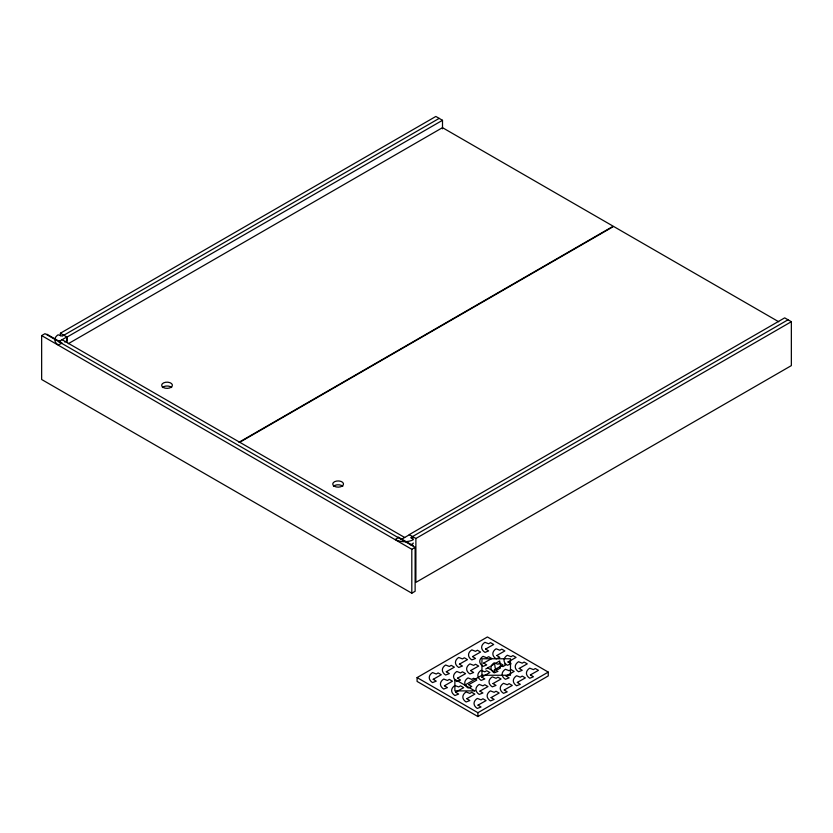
<?xml version="1.0" encoding="UTF-8"?>
<svg xmlns="http://www.w3.org/2000/svg" width="833" height="833" viewBox="0 0 833 833"><rect width="100%" height="100%" fill="white"/><g stroke="black" fill="none" stroke-linecap="round" stroke-linejoin="round"><path stroke-width="1.25" d="M494.365 669.513L494.75 671.981L487.669 667.899M59.435 342.019L58.768 341.624L59.435 341.238M402.016 539.024L400.673 539.024M41.65 335.584L44.982 333.669L415.126 547.375L415.126 591.274L411.804 593.2L41.65 379.494L41.65 335.584L411.804 549.291L415.126 547.375M60.382 335.814L60.382 333.231L435.846 116.453L442.5 120.296L442.5 128.834M439.168 118.38L62.277 336.136L58.081 334.804A13.172 7.601 0 0 0 58.081 344.831L61.809 343.383M58.768 341.624L66.848 336.959L66.848 340.801L64.724 342.03M67.036 342.238L67.036 337.073L442.5 120.296M68.296 343.696L442.5 127.657L613.213 226.222L239.019 442.261M239.394 442.479L613.598 226.441L778.699 321.757M398.299 537.66L395.696 539.159L395.79 539.805A13.172 7.601 0 0 0 413.168 539.805C414.595 538.576 409.003 538.076 411.325 537.264L788.018 319.789M401.339 539.409L409.419 534.744M415.886 538.482L791.35 321.705L791.35 365.614L415.886 582.382L415.886 538.482L409.232 534.64L784.696 317.862L791.35 321.705M417.083 677.583L487.42 636.964L548.26 672.096L548.26 675.927L477.913 716.547L417.083 681.425L417.083 677.583L477.913 712.704L548.26 672.096M485.712 669.024L489.617 666.775M490.908 666.025L494.656 663.859L495.177 668.108L497.884 669.513L500.487 667.972L499.602 666.879M495.937 663.12L499.685 660.954L500.216 665.203L502.924 666.608L505.527 665.067L504.642 663.963M464.845 685.122L481.953 675.251L510.473 675.251L510.473 658.778L481.953 658.778L481.953 675.251M60.382 333.231L67.036 337.073M62.09 339.708L404.671 537.493M46.877 334.21L61.902 342.884M398.205 537.056L413.23 545.73M413.178 542.96L413.168 543.647A13.172 7.601 0 0 1 410.305 544.751M477.913 712.704L477.913 716.547M412.554 536.556L412.554 539.138M411.804 549.291L411.804 593.2M162.373 387.543A5.373 3.103 0 0 1 171.692 387.543M333.471 486.326A5.373 3.103 0 0 1 342.79 486.326M433.233 679.291L436.253 681.144L432.525 682.591A13.172 7.601 0 0 1 432.525 672.564L436.253 674.012L438.148 672.918L441.282 674.73L433.233 679.291M446.321 671.731L449.341 673.585L445.624 675.032A13.172 7.601 0 0 1 445.624 665.005L449.341 666.452L451.247 665.348L454.381 667.16L446.321 671.731M444.426 685.757L447.446 687.61L443.718 689.058A13.172 7.601 0 0 1 443.718 679.03L447.446 680.478L449.341 679.374L452.486 681.186L444.426 685.757M459.42 664.161L462.44 666.025L458.712 667.472A13.172 7.601 0 0 1 458.712 657.445L462.44 658.893L464.345 657.789L467.48 659.601L459.42 664.161M457.525 678.187L460.545 680.051L456.901 681.54A13.172 7.601 0 0 1 456.817 671.471L460.545 672.918L462.44 671.815L465.585 673.626L457.525 678.187M455.62 692.223L458.639 694.076L454.912 695.524A13.172 7.601 0 0 1 454.912 685.497L458.639 686.944L460.545 685.84L463.679 687.652L455.693 692.129M472.519 656.602L475.539 658.466L471.811 659.913A13.172 7.601 0 0 1 471.811 649.875L475.539 651.323L477.444 650.229L480.579 652.041L472.519 656.602M470.624 670.627L473.644 672.491L469.916 673.939A13.172 7.601 0 0 1 469.916 663.901L473.644 665.348L475.539 664.255L478.673 666.067L470.687 670.534M468.719 684.653L471.738 686.517L468.094 688.006A13.172 7.601 0 0 1 468.011 677.927L471.738 679.374L473.644 678.281L476.778 680.092L468.719 684.653M466.824 698.679L469.833 700.543L466.116 701.99A13.172 7.601 0 0 1 466.116 691.952L469.833 693.4L471.738 692.306L474.872 694.118L466.824 698.679M485.618 649.042L488.638 650.896L484.993 652.395A13.172 7.601 0 0 1 484.91 642.316L488.638 643.763L490.543 642.67L493.677 644.482L485.618 649.042M483.723 663.068L486.732 664.921L483.015 666.369A13.172 7.601 0 0 1 483.015 656.342L486.732 657.789L488.638 656.696L491.772 658.507L483.723 663.068M481.818 677.094L484.837 678.947L481.11 680.394A13.172 7.601 0 0 1 481.11 670.367L484.837 671.815L486.732 670.721L489.877 672.533L481.818 677.094M479.912 691.119L482.932 692.973L479.204 694.42A13.172 7.601 0 0 1 479.204 684.393L482.932 685.84L484.837 684.747L487.971 686.559L479.912 691.119M478.017 705.145L481.037 706.998L477.309 708.446A13.172 7.601 0 0 1 477.309 698.418L481.037 699.866L482.932 698.772L486.076 700.584L478.017 705.145M496.812 655.509L499.831 657.362L496.187 658.851A13.172 7.601 0 0 1 496.104 648.782L499.831 650.229L501.737 649.136L504.871 650.937L496.812 655.509M494.917 669.534L497.936 671.388L494.208 672.835A13.172 7.601 0 0 1 494.208 662.808L497.936 664.255L499.831 663.162L502.976 664.963L494.917 669.534M493.011 683.56L496.031 685.413L492.303 686.861A13.172 7.601 0 0 1 492.303 676.833L496.031 678.281L497.936 677.187L501.07 678.999L493.011 683.56M491.116 697.585L494.136 699.439L490.491 700.928A13.172 7.601 0 0 1 490.408 690.859L494.136 692.306L496.031 691.213L499.165 693.025L491.116 697.585M508.015 661.975L511.035 663.828L507.307 665.275A13.172 7.601 0 0 1 507.307 655.248L511.035 656.696L512.93 655.592L516.064 657.404L508.015 661.975M506.11 676L509.13 677.854L505.402 679.301A13.172 7.601 0 0 1 505.402 669.274L509.13 670.721L511.035 669.617L514.169 671.429L506.11 676M504.215 690.026L507.224 691.879L503.507 693.327A13.172 7.601 0 0 1 503.507 683.299L507.224 684.747L509.13 683.643L512.264 685.455L504.277 689.932M519.209 668.43L522.229 670.294L518.584 671.783A13.172 7.601 0 0 1 518.501 661.714L522.229 663.162L524.124 662.058L527.268 663.87L519.209 668.43M517.303 682.456L520.323 684.32L516.595 685.767A13.172 7.601 0 0 1 516.595 675.74L520.323 677.187L522.229 676.084L525.363 677.895L517.376 682.362M530.402 674.897L533.422 676.76L529.778 678.249A13.172 7.601 0 0 1 529.694 668.17L533.422 669.617L535.327 668.524L538.462 670.336L530.402 674.897M474.831 690.89L454.87 690.89L454.87 679.364L474.831 690.89M163.226 387.449A5.373 3.103 0 0 0 172.223 386.064A5.373 3.103 0 0 0 165.642 382.264A5.373 3.103 0 0 0 163.226 387.449M334.325 486.233A5.373 3.103 0 0 0 343.321 484.848A5.373 3.103 0 0 0 336.74 481.037A5.373 3.103 0 0 0 334.325 486.233"/></g></svg>
